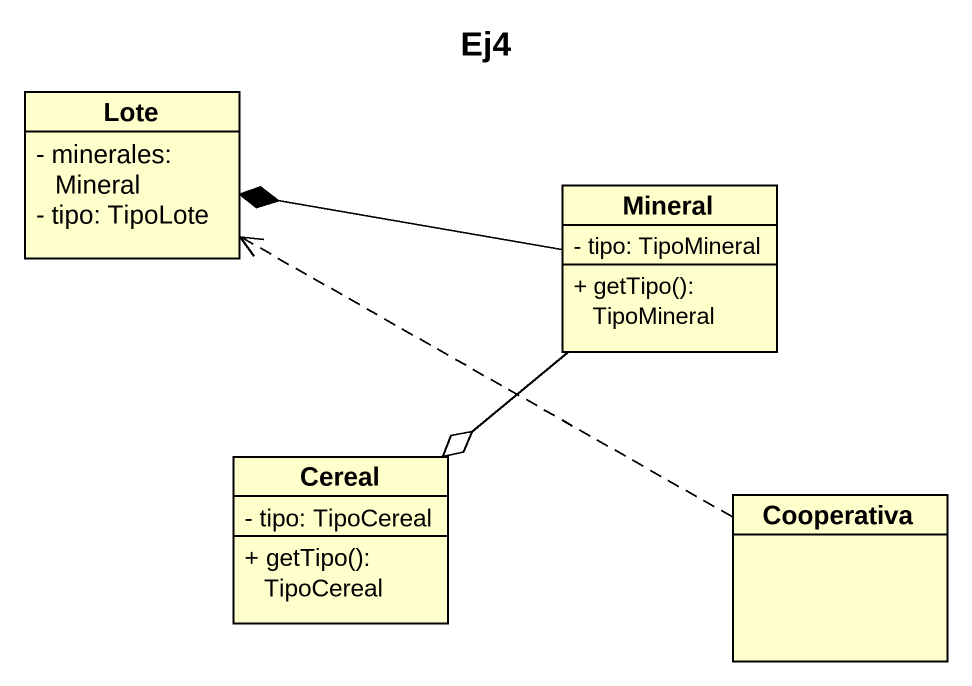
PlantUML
@startuml
title Ej4
hide circle
hide empty members
skinparam classAttributeIconSize 0
class Lote {
  - minerales: Mineral
  - tipo: TipoLote
}
class Mineral {
  - tipo: TipoMineral
  + getTipo(): TipoMineral
}
class Cereal {
  - tipo: TipoCereal
  + getTipo(): TipoCereal
}
class Cooperativa
Mineral -left-* Lote
Mineral --o Cereal
Cooperativa .left.> Lote
@enduml
